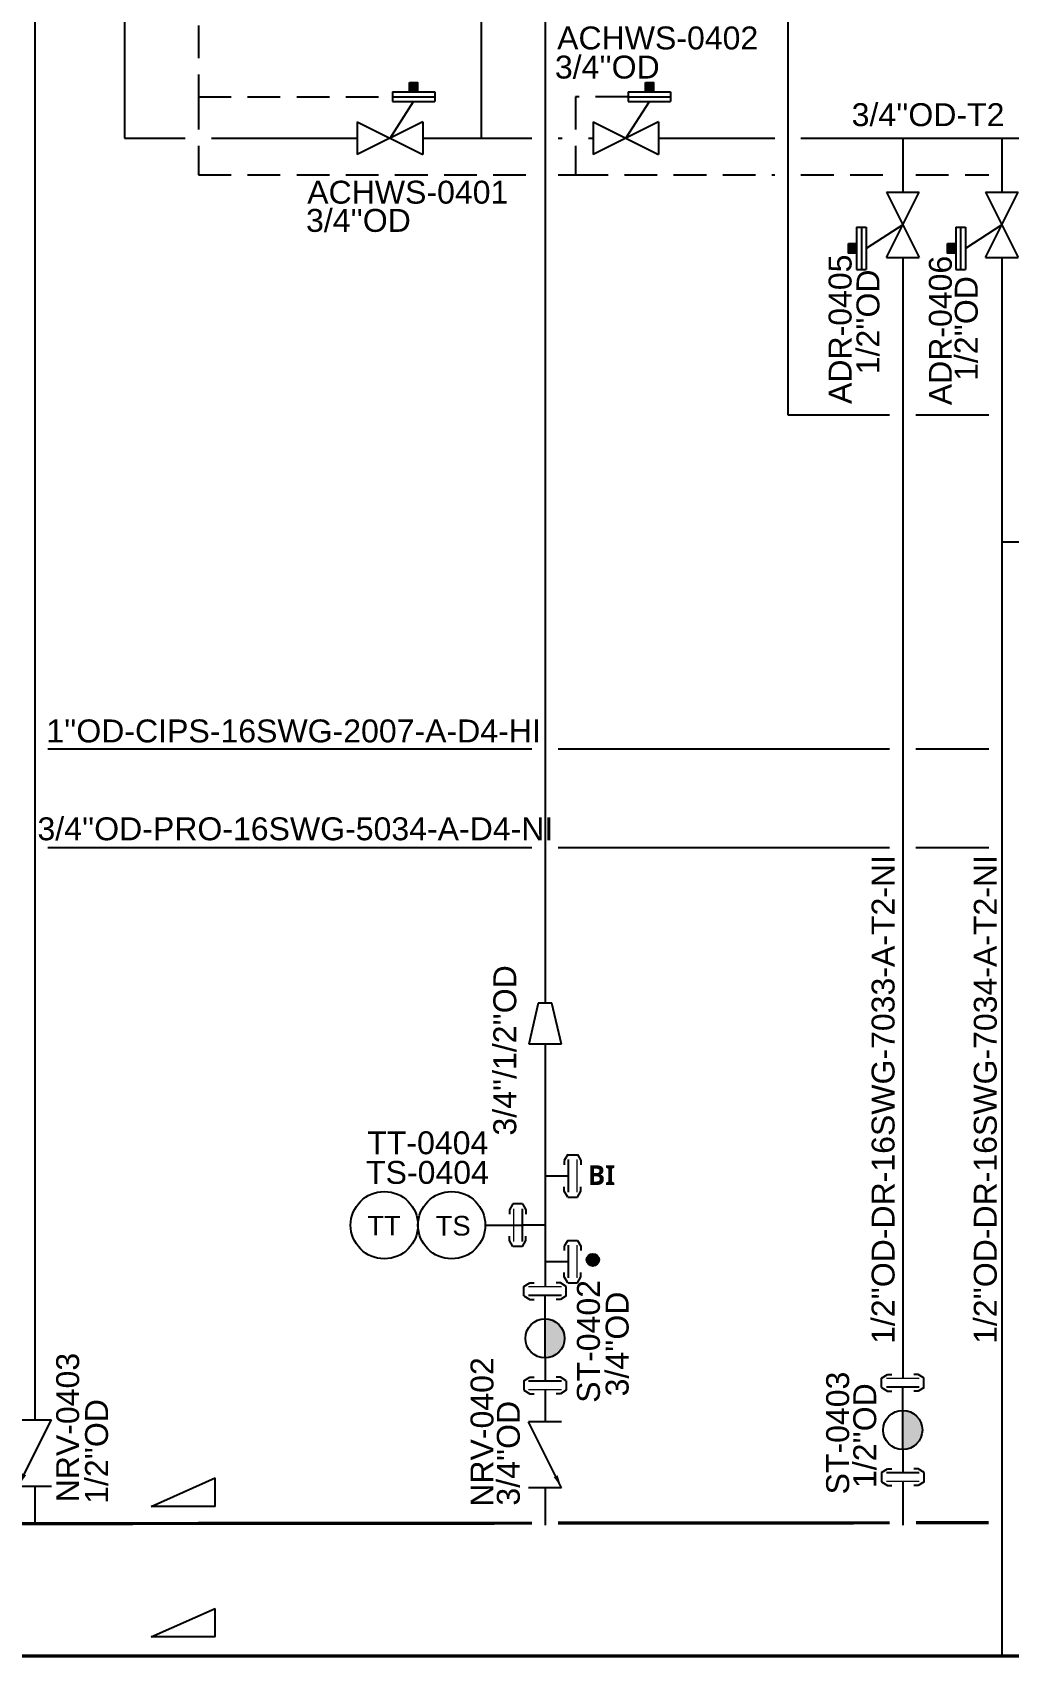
# Model space of a CAD drawing. Header units: millimetres. Extents: x -6754 to 5895, y -4820 to 1016.
# Drawn here: x -1861.2 to -1712.2, y -1996.5 to -1748.3 of the extents above; entities that cross this region are included whole.
import ezdxf
from ezdxf.enums import TextEntityAlignment as Align

# ---------------------------------------------------------------- set-up
doc = ezdxf.new("R2010")
doc.units = ezdxf.units.MM
doc.linetypes.add('ACAD_ISO04W100', pattern=[30.5, 24, -3, 0.5, -3])
doc.linetypes.add('HIDDEN', pattern=[0.375, 0.25, -0.125])
doc.layers.get('0').update_dxf_attribs({"linetype": 'CONTINUOUS'})
for name, color, linetype in [('A---SIGLD-CONN-EL', 7, 'CONTINUOUS'), ('E---INDID------', 7, 'CONTINUOUS'), ('E---INDID-TEXT-25-35', 2, 'CONTINUOUS'), ('P---PFLTD-TEXT-25-35', 2, 'CONTINUOUS'), ('P---PLINB-CHWS030', 7, 'CONTINUOUS'), ('P---PLINB-CON012', 7, 'CONTINUOUS'), ('P---PLINB-DR-A054', 7, 'CONTINUOUS'), ('P---PLINB-DR-A056', 7, 'CONTINUOUS'), ('P---PLINB-DR-A068', 7, 'CONTINUOUS'), ('P---PLINB-DRH211', 7, 'CONTINUOUS'), ('P---PLINB-DRH235', 7, 'CONTINUOUS'), ('P---PLINB-DROD088', 7, 'CONTINUOUS'), ('P---PLINB-DROD108', 7, 'CONTINUOUS'), ('P---PLINB-P256', 7, 'CONTINUOUS'), ('P---PLINB-P260', 7, 'CONTINUOUS'), ('P---PLINB-P262', 7, 'CONTINUOUS'), ('P---PLINB-P328', 7, 'CONTINUOUS'), ('P---PLINB-PRO035', 7, 'CONTINUOUS'), ('P---PLIND-TEXT-25-35', 2, 'CONTINUOUS'), ('P---PREDD-TEXT-18-25', 3, 'CONTINUOUS'), ('P---PVLSD-TEXT-18-25', 3, 'CONTINUOUS'), ('P---PVLSD-TEXT-25-35', 2, 'CONTINUOUS'), ('P---TANKB-V04', 7, 'CONTINUOUS'), ('VALVE', 6, 'CONTINUOUS')]:
    doc.layers.add(name, color=color, linetype=linetype)
doc.styles.add('ROMANS', font='romans.shx')
doc.styles.get("Standard").update_dxf_attribs({"font": 'arial.ttf'})
doc.dimstyles.get("Standard").update_dxf_attribs({"dimtxt": 2.5, "dimasz": 2.5, "dimexe": 1.25, "dimexo": 0.625, "dimtad": 1, "dimdec": 4, "dimdsep": 46, "dimlunit": 6, "dimtxsty": 'STANDARD', "dimcen": 2.5, "dimadec": 0, "dimazin": 0, "dimtfac": 1, "dimtdec": 4, "dimtmove": 0, "dimatfit": 3, "dimfxl": 1, "dimtolj": 1, "dimtzin": 0, "dimarcsym": 0})

# ---------------------------------------------------------------- blocks, each defined once
blk = doc.blocks.new('A$C66D9105F')
at = {"color": 5}
for p, q in [((0, 0), (0, 4.35)), ((9.77, 0), (0, 4.35)), ((0, 0), (9.77, 0))]:
    blk.add_line(p, q, dxfattribs=at)
blk = doc.blocks.new('APV')
at = {"color": 6}
blk.add_line((1637.22, 801.29), (1640.82, 806.87), dxfattribs=at)
at = {"layer": 'VALVE'}
for p, q in [((1637.59, 808.35), (1644.05, 808.35)), ((1637.59, 808.35), (1637.59, 806.87)), ((1637.59, 807.61), (1644.05, 807.61)), ((1637.59, 806.87), (1644.05, 806.87)), ((1644.05, 808.35), (1644.05, 806.87)), ((1632.22, 803.79), (1632.22, 798.79)), ((1642.22, 803.79), (1632.22, 798.79)), ((1632.22, 803.79), (1642.22, 798.79)), ((1642.22, 803.79), (1642.22, 798.79))]:
    blk.add_line(p, q, dxfattribs=at)
blk = doc.blocks.new('phi_15825452495')
at = {"color": 0, "linetype": 'ByBlock'}
blk.add_blockref('APV', (-1637.22, -801.29), dxfattribs=at)
at = {"flags": 1}
blk.add_attdef('PHI_CONNECTIONPOINT', (-5, 0), '', height=0.1, rotation=180, dxfattribs=at)
for tag, p in [('PHI_INSERTPOINT', (0, 0)), ('PHI_CONNECTIONPOINT', (5, 0))]:
    blk.add_attdef(tag, p, '', height=0.1, dxfattribs=at)
for tag, p in [('PRJ_TAG_B', (-8.12, -6.4)), ('DNCALC', (-3.96, -9.91))]:
    blk.add_attdef(tag, p, '', height=2.5)
blk = doc.blocks.new('rgyjryjyfrjfhjgfgj')
at = {"color": 0, "linetype": 'ByBlock'}
for p, q in [((716.48, 396.87), (717.39, 397.41)), ((717.39, 397.41), (718.05, 397.41)), ((722.07, 397.41), (721.4, 397.41)), ((722.97, 396.87), (722.07, 397.41)), ((716.48, 395.42), (717.39, 394.88)), ((717.39, 394.88), (718.05, 394.88)), ((722.07, 394.88), (721.4, 394.88)), ((722.97, 395.42), (722.07, 394.88)), ((722.97, 395.42), (722.97, 396.87))]:
    blk.add_line(p, q, dxfattribs=at)
at = {"color": 6, "linetype": 'ByBlock'}
blk.add_line((719.73, 391.95), (719.73, 395.48), dxfattribs=at)
at = {"color": 1, "linetype": 'ByBlock', "lineweight": 15}
blk.add_lwpolyline([(717.23, 396.8), (722.23, 396.8)], dxfattribs=at)
at = {"color": 6, "linetype": 'ByBlock'}
blk.add_lwpolyline([(717.23, 395.48), (722.23, 395.48)], dxfattribs=at)
blk = doc.blocks.new('phi_15825218758')
at = {"color": 0, "linetype": 'ByBlock'}
blk.add_line((-3.24, 3.47), (-3.24, 4.92), dxfattribs=at)
blk.add_blockref('rgyjryjyfrjfhjgfgj', (-719.73, -391.95), dxfattribs=at)
at = {"flags": 1}
for p, rotation in [((0, 4.85), 90), ((0, 0), 270)]:
    blk.add_attdef('PHI_CONNECTIONPOINT', p, '', height=0.1, rotation=rotation, dxfattribs=at)
blk = doc.blocks.new('phi_158252426326')
at = {"color": 0, "linetype": 'ByBlock'}
blk.add_line((-4.27, 0), (1.56, 0), dxfattribs=at)
blk.add_circle((-9.41, 0), 5.14, dxfattribs=at)
blk.add_text('TS', height=3, dxfattribs=at).set_placement((-11.86, -1.59))
blk.add_attdef('DEVICE', (-13.49, 5.97), '', height=3.5)
at = {"flags": 1}
for tag in ['PHI_CONNECTIONPOINT', 'PHI_INSERTPOINT']:
    blk.add_attdef(tag, (-16.11, -0.29), '', height=0.1, dxfattribs=at)
blk = doc.blocks.new('phi_158252436928')
at = {"color": 0, "linetype": 'ByBlock'}
blk.add_circle((-5.14, 0), 5.14, dxfattribs=at)
blk.add_text('TT', height=3, rotation=359.9879, dxfattribs=at).set_placement((-7.75, -1.58))
at = {"flags": 1}
for tag in ['PHI_CONNECTIONPOINT', 'PHI_INSERTPOINT']:
    blk.add_attdef(tag, (0, 0), '', height=0.1, rotation=359.9879, dxfattribs=at)
blk.add_attdef('DEVICE', (-12.28, -9.32), '', height=3.5)
blk = doc.blocks.new('ST1')
at = {"linetype": 'ByBlock'}
h = blk.add_hatch(color=0, dxfattribs=at)
h.dxf.hatch_style = 1
h.paths.add_polyline_path([(289.45, -286.11), (289.45, -291.11, 0.414214), (291.95, -288.61, 0.414214)])
at = {"color": 0, "linetype": 'ByBlock'}
blk.add_line((289.45, -291.11), (289.45, -286.11), dxfattribs=at)
blk.add_circle((289.45, -288.61), 2.5, dxfattribs=at)
blk = doc.blocks.new('phi_15831288483')
at = {"color": 0, "linetype": 'ByBlock', "xscale": 1.2, "yscale": 1.2, "zscale": 1.2}
blk.add_blockref('ST1', (-347.34, 343.33), dxfattribs=at)
at = {"extrusion": (7.4988e-33, 1.22465e-16, -1), "flags": 1}
for tag, p, rotation in [('PHI_CONNECTIONPOINT', (0, -0.19), 90), ('PHI_CONNECTIONPOINT', (0, -6), 270), ('PHI_INSERTPOINT', (0, -6), 180)]:
    blk.add_attdef(tag, p, '', height=0.1, rotation=rotation, dxfattribs=at)
for tag, p in [('CODE', (4.53, -2.75)), ('DN1', (6.61, -7.4))]:
    blk.add_attdef(tag, p, '', height=3.5)
blk = doc.blocks.new('A$C25422821')
at = {"color": 6}
blk.add_line((15.86, 9.01), (15.86, 3.61), dxfattribs=at)
at = {"layer": 'VALVE', "color": 6}
for p, q in [((0, 12.63), (0, 0)), ((0, 12.63), (15.86, 9.01)), ((15.86, 3.61), (0, 0))]:
    blk.add_line(p, q, dxfattribs=at)
blk = doc.blocks.new('phi_15825407484')
at = {"color": 0, "linetype": 'ByBlock', "xscale": 0.3945994, "yscale": 0.3945994, "zscale": 0.3945994}
blk.add_blockref('A$C25422821', (-6.26, -2.49), dxfattribs=at)
at = {"flags": 1}
for tag in ['PHI_CONNECTIONPOINT', 'PHI_INSERTPOINT']:
    blk.add_attdef(tag, (-6.26, 0), '', height=0.1, rotation=180, dxfattribs=at)
blk.add_attdef('PHI_CONNECTIONPOINT', (0, 0), '', height=0.1, dxfattribs=at)
blk.add_attdef('SPECRED', (-9.78, -6.17), '', height=2.5)
blk = doc.blocks.new('phi_16763042120')
at = {"color": 0, "linetype": 'ByBlock'}
blk.add_blockref('APV', (-1637.22, -801.29), dxfattribs=at)
at = {"flags": 1}
blk.add_attdef('PHI_CONNECTIONPOINT', (-5, 0), '', height=0.1, rotation=180, dxfattribs=at)
for tag, p in [('PHI_INSERTPOINT', (0, 0)), ('PHI_CONNECTIONPOINT', (5, 0))]:
    blk.add_attdef(tag, p, '', height=0.1, dxfattribs=at)
at = {"color": 7}
for tag, p in [('PRJ_TAG_B', (-13.53, -6.4)), ('DNCALC', (-9.38, -11.66))]:
    blk.add_attdef(tag, p, '', height=3.5, dxfattribs=at)
blk = doc.blocks.new('A$C73A0612B')
at = {"layer": 'VALVE'}
for p, q in [((0, 12.63), (0, 0)), ((25.25, 12.63), (25.25, 0))]:
    blk.add_line(p, q, dxfattribs=at)
at = {"color": 6}
blk.add_leader([(25.25, 12.63), (0, 0)], dimstyle='STANDARD', override={"dimasz": 5}, dxfattribs=at)
blk = doc.blocks.new('phi_15826258899')
at = {"color": 0, "linetype": 'ByBlock', "xscale": 0.4, "yscale": 0.4, "zscale": 0.4}
blk.add_blockref('A$C73A0612B', (-5.05, -2.53), dxfattribs=at)
at = {"flags": 1}
blk.add_attdef('PHI_CONNECTIONPOINT', (-5.05, 0), '', height=0.1, rotation=180, dxfattribs=at)
for tag, p in [('PHI_INSERTPOINT', (0, 0)), ('PHI_CONNECTIONPOINT', (5.05, 0))]:
    blk.add_attdef(tag, p, '', height=0.1, dxfattribs=at)
for tag, p in [('TAG_PRJ', (-5.8, -5.6)), ('CODE', (-3.82, -8.78)), ('DNCALC', (-3.82, -12.17))]:
    blk.add_attdef(tag, p, '', height=2.5)

msp = doc.modelspace()

# ---------------------------------------------------------------- hatches: boundary and pattern name
h = msp.add_hatch(color=1)
h.dxf.hatch_style = 1
h.paths.add_polyline_path([(-1802.4, -1757.38), (-1802.4, -1755.93), (-1803.64, -1755.93), (-1803.64, -1757.38)])
h = msp.add_hatch(color=1)
h.dxf.hatch_style = 1
h.paths.add_polyline_path([(-1766.4, -1757.38), (-1766.4, -1755.93), (-1767.64, -1755.93), (-1767.64, -1757.38)])
h = msp.add_hatch(color=1)
h.dxf.hatch_style = 1
h.paths.add_polyline_path([(-1735.41, -1782), (-1735.41, -1780.55), (-1736.65, -1780.55), (-1736.65, -1782)])
h = msp.add_hatch(color=1)
h.dxf.hatch_style = 1
h.paths.add_polyline_path([(-1720.27, -1782), (-1720.27, -1780.55), (-1721.51, -1780.55), (-1721.51, -1782)])
h = msp.add_hatch(color=256)
h.dxf.hatch_style = 1
h.paths.add_polyline_path([(-1776.62, -1935.78, 1), (-1774.71, -1935.78, 1)])

# ---------------------------------------------------------------- linework, layer by layer
at = {"color": 1}
for points in [[(-1803.64, -1755.93), (-1802.4, -1755.93), (-1802.4, -1757.38), (-1803.64, -1757.38)], [(-1767.64, -1755.93), (-1766.4, -1755.93), (-1766.4, -1757.38), (-1767.64, -1757.38)], [(-1736.65, -1780.55), (-1735.41, -1780.55), (-1735.41, -1782), (-1736.65, -1782)], [(-1721.51, -1780.55), (-1720.27, -1780.55), (-1720.27, -1782), (-1721.51, -1782)]]:
    msp.add_lwpolyline(points, close=True, dxfattribs=at)
msp.add_circle((-1775.66, -1935.78), 0.952)
at = {"layer": 'A---SIGLD-CONN-EL', "color": 1, "linetype": 'HIDDEN', "ltscale": 20}
for points in [[(-1835.87, -1657.23), (-1835.87, -1758.12)], [(-1835.87, -1758.12), (-1806.25, -1758.12)], [(-1835.87, -1758.12), (-1835.87, -1770.05)], [(-1770.25, -1758.12), (-1778.32, -1758.12)], [(-1778.32, -1758.12), (-1778.32, -1770.05)], [(-1835.87, -1770.05), (-1784.96, -1770.05)], [(-1780.96, -1770.05), (-1778.32, -1770.05)], [(-1778.32, -1770.05), (-1747.89, -1770.05)], [(-1743.89, -1770.05), (-1730.34, -1770.05)], [(-1726.34, -1770.05), (-1715.21, -1770.05)]]:
    msp.add_lwpolyline(points, dxfattribs=at)
at = {"layer": 'P---PLINB-CHWS030', "color": 5, "linetype": 'Continuous', "ltscale": 0.1}
for points in [[(-1847.15, -1271.05), (-1847.15, -1764.44)], [(-1847.15, -1764.44), (-1837.87, -1764.44)], [(-1833.87, -1764.44), (-1811.62, -1764.44)], [(-1801.62, -1764.44), (-1792.67, -1764.44)], [(-1792.67, -1764.44), (-1784.96, -1764.44)], [(-1780.96, -1764.44), (-1780.32, -1764.44)], [(-1776.32, -1764.44), (-1775.63, -1764.44)], [(-1765.63, -1764.44), (-1747.89, -1764.44)], [(-1743.89, -1764.44), (-1728.34, -1764.44)], [(-1728.34, -1764.44), (-1713.21, -1764.44)], [(-1713.21, -1764.44), (-1693.59, -1764.44)]]:
    msp.add_lwpolyline(points, dxfattribs=at)
at = {"layer": 'P---PLINB-CON012', "color": 230, "linetype": 'ACAD_ISO04W100', "const_width": 0.5}
for points in [[(-1860.84, -1976.06), (-1784.96, -1975.99)], [(-1780.96, -1975.98), (-1730.34, -1975.94)], [(-1726.34, -1975.93), (-1715.21, -1975.92)], [(-1911.07, -1976.13), (-1860.84, -1976.06)]]:
    msp.add_lwpolyline(points, dxfattribs=at)
at = {"layer": 'P---PLINB-DR-A054', "color": 7, "linetype": 'Continuous', "ltscale": 0.1}
for points in [[(-1728.34, -1764.44), (-1728.35, -1772.67)], [(-1728.35, -1782.67), (-1728.35, -1953.91)], [(-1728.35, -1969.62), (-1728.34, -1976.32)]]:
    msp.add_lwpolyline(points, dxfattribs=at)
at = {"layer": 'P---PLINB-DR-A056', "color": 7, "linetype": 'Continuous', "ltscale": 0.1}
for points in [[(-1713.21, -1764.44), (-1713.21, -1772.67)], [(-1713.21, -1782.67), (-1713.21, -1826.12)], [(-1713.21, -1826.12), (-1713.21, -1996.26)]]:
    msp.add_lwpolyline(points, dxfattribs=at)
at = {"layer": 'P---PLINB-DRH211', "color": 240, "linetype": 'ACAD_ISO04W100', "const_width": 0.5}
for points in [[(-1913.07, -1996.26), (-1713.21, -1996.26)], [(-1713.21, -1996.26), (-1659.42, -1996.26)]]:
    msp.add_lwpolyline(points, dxfattribs=at)
at = {"layer": 'P---PLINB-DRH235', "color": 7, "linetype": 'Continuous', "ltscale": 0.1}
for points in [[(-1782.96, -1902.8), (-1782.94, -1922.95)], [(-1782.94, -1922.95), (-1782.94, -1930.47)], [(-1782.94, -1930.47), (-1782.94, -1936.04)], [(-1782.94, -1936.04), (-1782.96, -1939.91)]]:
    msp.add_lwpolyline(points, dxfattribs=at)
at = {"layer": 'P---PLINB-DROD088', "color": 7, "linetype": 'Continuous', "ltscale": 0.1}
msp.add_lwpolyline([(-1782.96, -1528.36), (-1782.96, -1896.55)], dxfattribs=at)
at = {"layer": 'P---PLINB-DROD108', "color": 7, "linetype": 'Continuous', "ltscale": 0.1}
for points in [[(-1782.96, -1955.62), (-1782.96, -1960.49)], [(-1782.96, -1970.59), (-1782.96, -1976.32)]]:
    msp.add_lwpolyline(points, dxfattribs=at)
at = {"layer": 'P---PLINB-P256', "color": 232, "linetype": 'Continuous', "ltscale": 0.1}
for points in [[(-1860.84, -1306.72), (-1860.84, -1960.22)], [(-1860.84, -1970.32), (-1860.84, -1976.06)]]:
    msp.add_lwpolyline(points, dxfattribs=at)
at = {"layer": 'P---PLINB-P260', "color": 62, "linetype": 'Continuous', "ltscale": 0.1}
for points in [[(-1745.89, -1456.62), (-1745.89, -1806.69)], [(-1745.89, -1806.69), (-1730.35, -1806.69)], [(-1726.35, -1806.69), (-1715.21, -1806.69)]]:
    msp.add_lwpolyline(points, dxfattribs=at)
at = {"layer": 'P---PLINB-P262', "color": 5, "linetype": 'Continuous', "ltscale": 0.1}
msp.add_lwpolyline([(-1792.67, -1764.44), (-1792.67, -1713.29)], dxfattribs=at)
at = {"layer": 'P---PLINB-P328', "color": 62, "linetype": 'Continuous', "ltscale": 0.1}
for points in [[(-1784.96, -1857.77), (-1858.84, -1857.77)], [(-1730.35, -1857.77), (-1780.96, -1857.77)], [(-1715.21, -1857.77), (-1726.35, -1857.77)]]:
    msp.add_lwpolyline(points, dxfattribs=at)
at = {"layer": 'P---PLINB-PRO035', "color": 4, "linetype": 'Continuous', "ltscale": 0.1}
for points in [[(-1858.84, -1872.77), (-1784.96, -1872.77)], [(-1780.96, -1872.77), (-1730.35, -1872.77)], [(-1726.35, -1872.77), (-1715.21, -1872.77)]]:
    msp.add_lwpolyline(points, dxfattribs=at)

# ---------------------------------------------------------------- block references
at = {"xscale": -1}
for p in [(-1833.32, -1973.43), (-1833.32, -1993.37)]:
    msp.add_blockref('A$C66D9105F', p, dxfattribs=at)
at = {"layer": 'E---INDID------'}
ref = msp.add_blockref('phi_158252436928', (-1802.35, -1930.47), dxfattribs=at)
ref.add_attrib('DEVICE', 'TT-0404', (-1810.09, -1919.64), dxfattribs={"layer": 'E---INDID-TEXT-25-35', "color": 7, "height": 3.5})
at = {"layer": 'P---PLINB-DR-A054', "xscale": -1}
msp.add_blockref('phi_15825218758', (-1728.35, -1958.76), dxfattribs=at)
at = {"layer": 'P---PLINB-DR-A056', "rotation": 270}
msp.add_blockref('phi_15825218758', (-1713.21, -1826.12), dxfattribs=at)
at = {"layer": 'P---PLINB-DR-A068'}
ref = msp.add_blockref('phi_15831288483', (-1728.35, -1958.76), dxfattribs=at)
ref.add_attrib('DN1', "1/2''OD", (-1732.4, -1970.62), dxfattribs={"layer": 'P---PFLTD-TEXT-25-35', "color": 7, "height": 3.5, "rotation": 90})
ref.add_attrib('CODE', 'ST-0403', (-1736.54, -1971.6), dxfattribs={"layer": 'P---PFLTD-TEXT-25-35', "color": 7, "height": 3.5, "rotation": 90})
at = {"layer": 'P---PLINB-DR-A068', "rotation": 180}
msp.add_blockref('phi_15825218758', (-1728.35, -1964.76), dxfattribs=at)
at = {"layer": 'P---PLINB-DRH235'}
ref = msp.add_blockref('phi_158252426326', (-1787.8, -1930.47), dxfattribs=at)
ref.add_attrib('DEVICE', 'TS-0404', (-1810.28, -1924.16), dxfattribs={"layer": 'E---INDID-TEXT-25-35', "color": 7, "height": 3.5})
at = {"layer": 'P---PLINB-DRH235', "rotation": 270}
for p in [(-1782.94, -1922.95), (-1782.94, -1936.04)]:
    msp.add_blockref('phi_15825218758', p, dxfattribs=at)
at = {"layer": 'P---PLINB-DRH235', "xscale": -1, "rotation": 90}
msp.add_blockref('phi_15825218758', (-1782.94, -1930.47), dxfattribs=at)
at = {"layer": 'P---PLINB-DRH235', "xscale": -1}
msp.add_blockref('phi_15825218758', (-1782.96, -1944.76), dxfattribs=at)
at = {"layer": 'P---PLINB-DROD088'}
ref = msp.add_blockref('phi_15825407484', (-1782.96, -1896.55), dxfattribs=dict(at, xscale=-1, rotation=270))
ref.add_attrib('SPECRED', "3/4''/1/2''OD", dxfattribs={"layer": 'P---PREDD-TEXT-18-25', "color": 7, "height": 3.5, "rotation": 90}).set_placement((-1790.85, -1890.77), align=Align.TOP_RIGHT)
at = {"layer": 'P---PLINB-DROD108'}
ref = msp.add_blockref('phi_15831288483', (-1782.96, -1944.76), dxfattribs=at)
ref.add_attrib('DN1', "3/4''OD", (-1770.2, -1956.62), dxfattribs={"layer": 'P---PFLTD-TEXT-25-35', "color": 7, "height": 3.5, "rotation": 90})
ref.add_attrib('CODE', 'ST-0402', (-1774.58, -1957.6), dxfattribs={"layer": 'P---PFLTD-TEXT-25-35', "color": 7, "height": 3.5, "rotation": 90})
ref = msp.add_blockref('phi_15826258899', (-1782.96, -1965.54), dxfattribs=dict(at, rotation=269.9999999999999))
ref.add_attrib('CODE', 'NRV-0402', dxfattribs={"layer": 'P---PVLSD-TEXT-18-25', "color": 7, "height": 3.5, "rotation": 90}).set_placement((-1794.33, -1950.65), align=Align.TOP_RIGHT)
ref.add_attrib('DNCALC', "3/4''OD", dxfattribs={"layer": 'P---PVLSD-TEXT-18-25', "color": 7, "height": 3.5, "rotation": 90}).set_placement((-1790.31, -1957.31), align=Align.TOP_RIGHT)
at = {"layer": 'P---PLINB-DROD108', "rotation": 180}
msp.add_blockref('phi_15825218758', (-1782.96, -1950.76), dxfattribs=at)
at = {"layer": 'P---PLINB-P256'}
ref = msp.add_blockref('phi_15826258899', (-1860.84, -1965.27), dxfattribs=dict(at, xscale=-1, rotation=90.00000000000009))
ref.add_attrib('CODE', 'NRV-0403', dxfattribs={"layer": 'P---PVLSD-TEXT-18-25', "color": 7, "height": 3.5, "rotation": 90}).set_placement((-1857.58, -1949.98), align=Align.TOP_RIGHT)
ref.add_attrib('DNCALC', "1/2''OD", dxfattribs={"layer": 'P---PVLSD-TEXT-18-25', "color": 7, "height": 3.5, "rotation": 90}).set_placement((-1853.17, -1957.04), align=Align.TOP_RIGHT)
at = {"layer": 'P---TANKB-V04'}
ref = msp.add_blockref('phi_15825452495', (-1770.63, -1764.44), dxfattribs=at)
ref.add_attrib('DNCALC', "3/4''OD", (-1781.45, -1755.33), dxfattribs={"layer": 'P---PVLSD-TEXT-18-25', "color": 7, "height": 3.5})
ref.add_attrib('PRJ_TAG_B', 'ACHWS-0402', (-1781.11, -1750.88), dxfattribs={"layer": 'P---PVLSD-TEXT-18-25', "color": 7, "height": 3.5})
ref = msp.add_blockref('phi_15825452495', (-1806.62, -1764.44), dxfattribs=at)
ref.add_attrib('DNCALC', "3/4''OD", (-1819.44, -1778.75), dxfattribs={"layer": 'P---PVLSD-TEXT-18-25', "color": 7, "height": 3.5})
ref.add_attrib('PRJ_TAG_B', 'ACHWS-0401', (-1819.26, -1774.44), dxfattribs={"layer": 'P---PVLSD-TEXT-18-25', "color": 7, "height": 3.5})
at = {"layer": 'P---TANKB-V04', "extrusion": (-4.68864e-32, 1.22465e-16, -1)}
ref = msp.add_blockref('phi_16763042120', (1728.35, -1777.67), dxfattribs=dict(at, rotation=270))
ref.add_attrib('DNCALC', "1/2''OD", (-1731.91, -1800.5), dxfattribs={"layer": 'P---PVLSD-TEXT-25-35', "color": 7, "height": 3.5, "rotation": 90})
ref.add_attrib('PRJ_TAG_B', 'ADR-0405', (-1736.16, -1805.04), dxfattribs={"layer": 'P---PVLSD-TEXT-25-35', "color": 7, "height": 3.5, "rotation": 90})
ref = msp.add_blockref('phi_16763042120', (1713.21, -1777.67), dxfattribs=dict(at, rotation=270))
ref.add_attrib('DNCALC', "1/2''OD", (-1716.91, -1801.51), dxfattribs={"layer": 'P---PVLSD-TEXT-25-35', "color": 7, "height": 3.5, "rotation": 90})
ref.add_attrib('PRJ_TAG_B', 'ADR-0406', (-1720.86, -1805.23), dxfattribs={"layer": 'P---PVLSD-TEXT-25-35', "color": 7, "height": 3.5, "rotation": 90})

# ---------------------------------------------------------------- texts
at = {"lineweight": 13}
for s, p in [("1''OD-CIPS-16SWG-2007-A-D4-HI", (-1859.09, -1856.73)), ("3/4''OD-PRO-16SWG-5034-A-D4-NI", (-1860.44, -1871.68))]:
    msp.add_text(s, height=3.5, dxfattribs=at).set_placement(p)
at = {"lineweight": 13, "insert": (-1736.15, -1759.1), "char_height": 3.5, "attachment_point": 1}
msp.add_mtext_dynamic_manual_height_columns("\\A1;3/4''OD-T2", width=38.0281, gutter_width=1, heights=[-3.62], dxfattribs=at)
at = {"insert": (-1776.4, -1921.33), "char_height": 3, "attachment_point": 1, "style": 'ROMANS'}
msp.add_mtext_dynamic_manual_height_columns('{\\fSegoe UI Semibold|b0|i0|c0|p34;BI}', width=64.4856, gutter_width=0.5, heights=[-3], dxfattribs=at)
at = {"layer": 'P---PLIND-TEXT-25-35', "color": 7}
for s, p in [("1/2''OD-DR-16SWG-7033-A-T2-NI", (-1729.6, -1948.61)), ("1/2''OD-DR-16SWG-7034-A-T2-NI", (-1714, -1948.61))]:
    msp.add_text(s, height=3.5, rotation=90, dxfattribs=at).set_placement(p)

doc.saveas('drawing.dxf')
